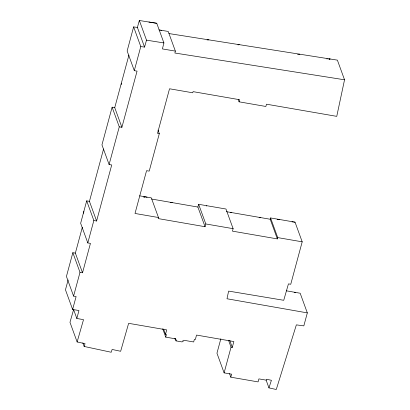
<?xml version="1.0" encoding="UTF-8"?>
<svg xmlns="http://www.w3.org/2000/svg" width="410" height="410" viewBox="0 0 410 410"><rect width="100%" height="100%" fill="white"/><g stroke="black" fill="none" stroke-linecap="round" stroke-linejoin="round"><path stroke-width="0.61" d="M83.635 213.251L83.84 211.422M168.961 33.564L337.384 60.132L344.538 79.791L336.753 116.358L266.474 104.196L265.87 106.472L239.071 101.818L238.205 99.435M228.657 340.633L231.04 347.188L232.291 347.403L233.864 341.55L196.528 335.067L195.344 339.531L194.371 339.352L193.679 341.971L183.808 340.249L183.567 341.14L182.409 340.946L182.148 341.94L176.034 340.889L176.32 339.885L175.301 339.716L175.521 338.834L165.748 337.133L162.714 328.794M148.953 22.032L156.758 23.283L163.913 42.937L162.411 48.918L175.372 51.117L174.87 53.023L344.538 79.791M139.584 195.831L151.31 197.856L158.465 217.515L158.193 218.591L205.046 226.715L205.799 223.957L198.645 204.303L225.966 209.018L233.121 228.672L232.465 231.143L277.365 238.907L277.724 237.605L270.569 217.946L295.041 222.169L302.196 241.823L290.741 284.268L288.45 283.869L283.73 300.294L228.621 291.095L226.996 298.767L307.326 312.891L303.825 325.883L296.358 324.863L276.273 389.5L268.95 387.875L266.131 380.131M165.748 337.133L166.424 334.534L165.496 334.365L163.544 329.005M239.071 101.818L239.624 99.717L193.079 91.645L192.756 92.798L169.53 88.775L157.507 133.342L159.311 133.65L149.209 171.129L146.57 170.668L135.008 213.461L158.465 217.515M86.684 200.859L93.839 220.513L96.596 221.005L89.441 201.351L86.684 200.859L80.647 223.281L87.801 242.935L90.441 243.396L82.523 272.783L80.001 272.353L72.847 252.698L75.368 253.124L82.523 272.783M133.624 26.896L140.779 46.555L144.551 47.094L137.396 27.439L133.624 26.896L127.141 50.989L134.296 70.643L137.058 71.135L121.893 127.31L119.274 126.844L112.12 107.189L114.738 107.656L121.893 127.31M87.801 242.935L93.839 220.513M134.296 70.643L140.779 46.555M165.496 334.365L166.701 329.901L128.637 323.326L120.648 351.283L112.12 349.453L111.243 352.257L84.147 346.455L85.049 343.662L77.126 341.955L83.522 319.651L76.829 318.473L78.956 310.539L72.616 309.458L65.462 289.803L68.127 279.958M72.847 252.698L66.43 276.448L73.585 296.107L76.111 296.553L72.616 309.458M112.12 107.189L101.946 144.863L109.101 164.518L111.72 164.963L96.596 221.005M75.368 253.124L82.318 227.324M89.441 201.351L103.566 149.004M114.738 107.656L128.919 55.119M73.585 296.107L80.001 272.353M109.101 164.518L119.274 126.844M220.857 338.742L216.951 353.21L224.106 372.864L231.635 374.176L230.82 377.19L258.075 381.9L258.889 378.886L266.269 380.152L266.515 379.26L271.415 380.29L268.95 387.875M224.106 372.864L231.04 347.188M205.046 226.715L197.892 207.055L198.645 204.303M277.365 238.907L270.21 219.247L270.569 217.946M137.396 27.439L139.349 20.5L156.758 23.283M144.551 47.094L146.503 40.154L139.349 20.5M73.713 309.263L69.972 322.301L77.126 341.955M121.442 83.819L121.104 84.081L121.504 83.988L121.339 83.199L121.504 83.988M238.061 44.905L239.189 44.639L237.979 44.69M328.994 59.26L330.152 58.989L328.912 59.04M259.755 217.797L260.632 217.592L259.694 217.628M207.004 39.934L208.869 39.857M297.619 54.299L299.828 54.207M143.403 197.015L145.919 196.923L147.057 197.374M170.519 202.689L172.318 202.622M230.307 212.585L231.44 212.544M291.987 221.897L293.201 221.851M295.712 292.448L294.621 292.258L294.708 292.684M277.186 219.452L279.722 219.524M293.821 222.117L295.041 222.169M146.503 40.154L163.913 42.937M158.962 29.889L168.218 31.457L175.372 51.117M226.387 211.673L270.21 219.247M151.638 199.04L197.892 207.055M205.799 223.957L233.121 228.672M277.724 237.605L302.196 241.823M286.364 290.808L300.171 293.232L307.326 312.891M160.653 30.176L161.74 30.668M158.009 130.078L159.311 133.65M229.687 340.254L232.291 347.403M229.523 373.618L230.82 377.19M175.167 338.506L176.034 340.889M174.87 338.527L175.301 339.716M73.575 309.54L76.829 318.473M82.846 342.883L84.147 346.455M144.699 197.21L144.592 196.697L144.612 196.969M259.207 217.346L259.228 217.643M206.64 205.682L206.671 206.086M327.016 58.497L327.057 59.122"/></g></svg>
